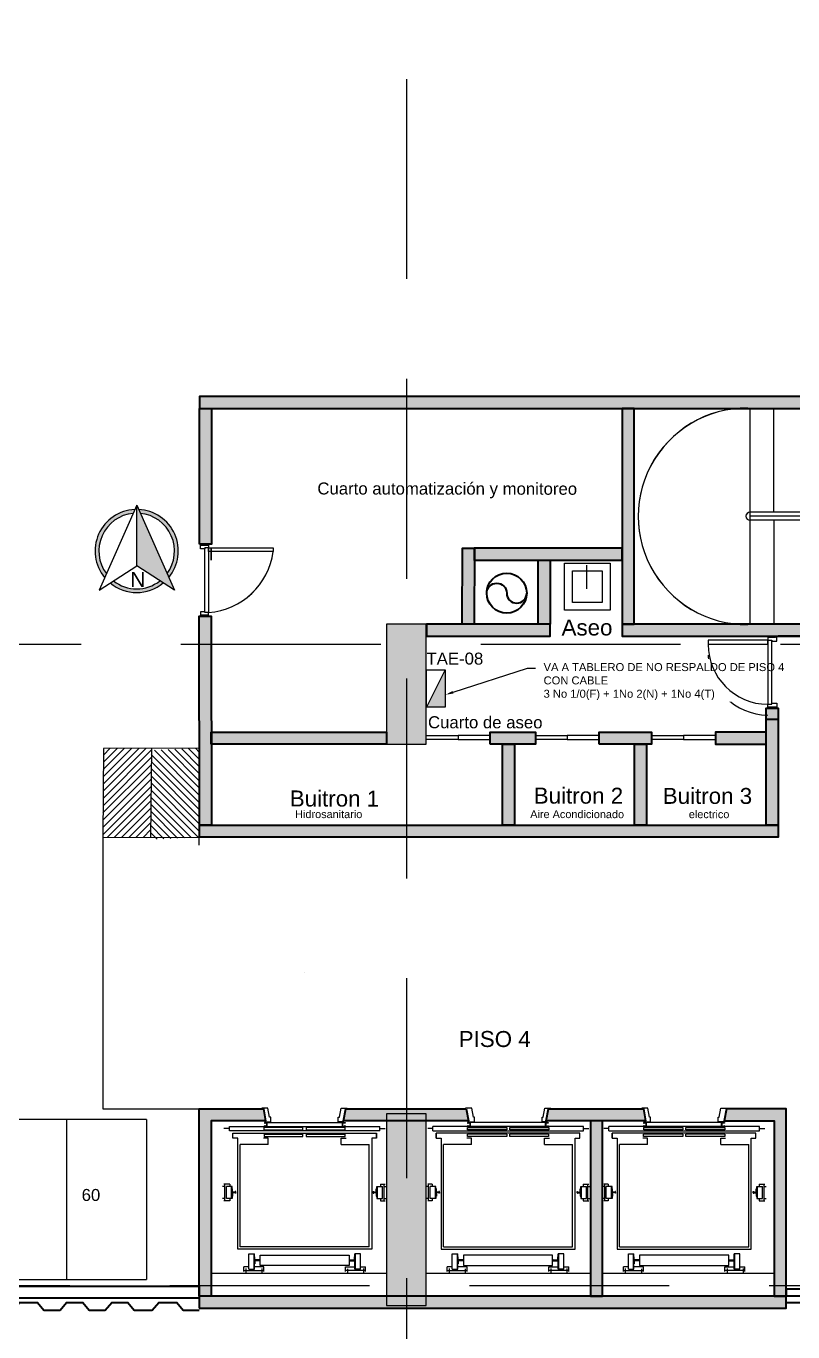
# Model space of a CAD drawing. Header units: millimetres. Extents: x -967 to 876, y -355 to 681.
# Drawn here: x 68.86 to 78.45, y -344.23 to -327.9 of the extents above; entities that cross this region are included whole.
import ezdxf
from ezdxf import colors
from ezdxf.entities.mleader import LeaderData, LeaderLine
from ezdxf.math import Vec2, Vec3

# ---------------------------------------------------------------- set-up
doc = ezdxf.new("R2010")
doc.units = ezdxf.units.MM
for name, pattern in [('DASHED2', [9.525, 6.35, -3.175]), ('HIDDEN', [9.525, 6.35, -3.175]), ('LÍNEAS_OCULTASX2', [0.75, 0.5, -0.25])]:
    doc.linetypes.add(name, pattern=pattern)
for name, color, linetype in [('-parquead', 8, 'Continuous'), ('0-amob', 8, 'Continuous'), ('1amobla', 253, 'Continuous'), ('AMOBLAMIENTO', 8, 'Continuous'), ('AREA PARQUEO', 8, 'Continuous'), ('ASCENSOR', 8, 'Continuous'), ('F-2', 8, 'Continuous'), ('GG_PISO 1', 251, 'Continuous'), ('GG_PISO 4', 8, 'Continuous'), ('GG_PROYECCION', 9, 'DASHED2'), ('JCA_HATCH 254', 252, 'Continuous'), ('MARCO', 4, 'Continuous'), ('MUEBLE', 8, 'Continuous'), ('NORTE', 7, 'Continuous'), ('PROYECCION', 8, 'DASHED2'), ('TB', 7, 'Continuous'), ('TEXTOS DE MEDIDAS', 7, 'Continuous'), ('Textos-espacios', 8, 'Continuous'), ('Tipologias de muros', 70, 'Continuous')]:
    doc.layers.add(name, color=color, linetype=linetype)
doc.layers.add('DIM-25', color=8, linetype='Continuous', plot=False)
for name, color, linetype, lineweight in [('Muro', 9, 'Continuous', 40), ('TEXTOS', 8, 'Continuous', 20), ('Vidrio', 8, 'Continuous', 30)]:
    doc.layers.add(name, color=color, linetype=linetype, lineweight=lineweight)
doc.styles.get("Standard").update_dxf_attribs({"font": 'arial.ttf'})

# ---------------------------------------------------------------- blocks, each defined once
blk = doc.blocks.new('TB')
at = {"layer": 'TB'}
h = blk.add_hatch(color=256, dxfattribs=at)
h.dxf.hatch_style = 1
h.paths.add_polyline_path([(0.156, 0), (-0.156, 0.156), (-0.156, 0)])
blk.add_lwpolyline([(-0.156, 0.156), (0.156, 0.156), (0.156, 0), (-0.156, 0)], close=True, dxfattribs=at)
blk.add_lwpolyline([(0.156, 0), (-0.156, 0.156)], dxfattribs=at)
blk = doc.blocks.new('A$Cf847e5f9')
h = blk.add_hatch(color=256)
h.dxf.hatch_style = 1
h.paths.add_polyline_path([(-0.94, 0.95), (-0.48, 1.98, -0.58483), (6.62, 18.02), (7.08, 19.06, 0.618991)])
h.paths.add_polyline_path([(15.65, 1.98), (16.1, 0.95, 0.618991), (8.08, 19.06), (8.54, 18.02, -0.58483)])
at = {"true_color": 0x636466}
h = blk.add_hatch(color=251, dxfattribs=at)
h.dxf.hatch_style = 1
h.paths.add_polyline_path([(7.58, 4.1), (17.59, -2.41), (7.58, 20.19)])
h = blk.add_hatch(color=256)
h.dxf.hatch_style = 1
h.paths.add_polyline_path([(1.39, 0.07), (0.5, -0.5, 0.361596), (14.66, -0.5), (13.78, 0.07, -0.344197)])
for points in [[(-2.43, -2.41), (7.58, 4.1)], [(17.59, -2.41), (7.58, 4.1)]]:
    blk.add_lwpolyline(points)
at = {"layer": 'NORTE'}
for q in [(-2.43, -2.41), (17.59, -2.41)]:
    blk.add_line((7.58, 20.19), q, dxfattribs=at)
blk.add_lwpolyline([(7.58, 4.1), (7.58, 20.19)], dxfattribs=at)
for radius, start, end in [(11.06, 92.5879, 219.6164), (10.06, 95.4614, 216.7429), (11.06, 320.3836, 87.4121), (10.06, 323.2571, 84.5386), (10.06, 232.0134, 307.9866), (11.06, 230.2404, 309.7596)]:
    blk.add_arc((7.58, 8), radius, start, end, dxfattribs=at)
at = {"layer": 'NORTE', "insert": (5.88, 2.43), "char_height": 4, "attachment_point": 1}
blk.add_mtext_dynamic_manual_height_columns('N', width=1.3231, gutter_width=12.5, heights=[0], dxfattribs=at)
blk = doc.blocks.new('MARCOE-102')
for p, q in [((0, 0), (0, -2.5)), ((0, 0), (1.75, 0)), ((1.75, 0), (1.75, -0.45)), ((0, -2.5), (1.75, -2.5)), ((0.175, -0.175), (1.575, -0.175)), ((0.175, -0.175), (0.175, -2.325)), ((0.175, -2.325), (1.575, -2.325)), ((1.375, -0.45), (1.375, -0.275)), ((1.375, -0.275), (1.575, -0.275)), ((1.75, -0.45), (1.375, -0.45)), ((1.375, -2.05), (1.375, -2.225)), ((1.75, -2.05), (1.375, -2.05)), ((1.375, -2.225), (1.575, -2.225)), ((1.575, -0.275), (1.575, -0.175)), ((1.575, -2.325), (1.575, -2.225)), ((1.75, -2.5), (1.75, -2.05))]:
    blk.add_line(p, q)
at = {"layer": 'MARCO'}
blk.add_lwpolyline([(0, 0), (0, -2.5), (1.75, -2.5), (1.75, -2.05), (1.375, -2.05), (1.375, -2.225), (1.575, -2.225), (1.575, -2.325), (0.175, -2.325), (0.175, -0.175), (1.575, -0.175), (1.575, -0.275), (1.375, -0.275), (1.375, -0.45), (1.75, -0.45), (1.75, 0), (0, 0)], dxfattribs=at)
blk = doc.blocks.new('ASCENSOR')
at = {"layer": '0-amob'}
for p, q in [((-1.747, -0.512), (-1.859, -0.533)), ((-1.859, -0.533), (-1.859, -0.609)), ((-1.69, -0.498), (-1.747, -0.498)), ((-1.747, -0.498), (-1.747, -0.512)), ((-1.69, -0.564), (-1.69, -0.498)), ((-1.68, -0.564), (-1.69, -0.564))]:
    blk.add_line(p, q, dxfattribs=at)
blk.add_lwpolyline([(-1.68, -0.564), (-1.68, 0.413), (-1.69, 0.413), (-1.69, 0.347), (-1.747, 0.347), (-1.747, 0.361), (-1.859, 0.382), (-1.859, 0.458)], dxfattribs=at)
at = {"layer": 'ASCENSOR'}
for p, q in [((-1.63, -1.015), (-1.63, 0.869)), ((-1.575, 0.869), (-1.63, 0.869)), ((-1.605, 0.869), (-1.605, 0.932)), ((-1.575, 0.869), (-1.575, -1.015)), ((-1.485, 0.826), (-1.545, 0.826)), ((-1.545, 0.826), (-1.485, 0.826)), ((-1.545, -0.971), (-1.545, 0.826)), ((-1.485, 0.826), (-1.485, 0.766)), ((-0.91, 0.876), (-0.91, 0.932)), ((-0.7, 0.921), (-0.91, 0.921)), ((-0.91, 0.876), (-0.88, 0.876)), ((-0.88, 0.922), (-0.88, 0.95)), ((-0.73, 0.902), (-0.88, 0.902)), ((-0.88, 0.83), (-0.88, 0.902)), ((-0.73, 0.836), (-0.88, 0.836)), ((-0.88, 0.836), (-0.73, 0.836)), ((-0.85, 0.83), (-0.88, 0.83)), ((-0.85, 0.83), (-0.88, 0.83)), ((-0.85, 0.83), (-0.805, 0.83)), ((-0.85, 0.83), (-0.805, 0.83)), ((-0.85, 0.83), (-0.805, 0.83)), ((-0.85, 0.83), (-0.805, 0.83)), ((-0.85, 0.823), (-0.85, 0.83)), ((-0.85, 0.823), (-0.85, 0.83)), ((-0.809, 0.823), (-0.85, 0.823)), ((-0.809, 0.823), (-0.85, 0.823)), ((-0.809, 0.785), (-0.809, 0.823)), ((-0.76, 0.83), (-0.805, 0.83)), ((-0.76, 0.83), (-0.805, 0.83)), ((-0.76, 0.83), (-0.805, 0.83)), ((-0.76, 0.83), (-0.805, 0.83)), ((-0.802, 0.823), (-0.76, 0.823)), ((-0.802, 0.823), (-0.76, 0.823)), ((-0.802, 0.785), (-0.802, 0.823)), ((-0.76, 0.823), (-0.76, 0.83)), ((-0.76, 0.823), (-0.76, 0.83)), ((-0.76, 0.83), (-0.73, 0.83)), ((-0.76, 0.83), (-0.73, 0.83)), ((-0.73, 0.922), (-0.73, 0.95)), ((-0.73, 0.836), (-0.73, 0.902)), ((-0.73, 0.876), (-0.7, 0.876)), ((-0.73, 0.83), (-0.73, 0.836)), ((-0.7, 0.876), (-0.7, 0.932)), ((-1.485, 0.766), (-0.096, 0.766)), ((-1.405, 0.385), (-1.405, 0.735)), ((-0.126, 0.735), (-1.405, 0.735)), ((-0.816, 0.785), (-0.816, 0.792)), ((-0.816, 0.792), (-0.802, 0.792)), ((-0.809, 0.785), (-0.816, 0.785)), ((-0.802, 0.785), (-0.809, 0.785)), ((-0.795, 0.792), (-0.802, 0.792)), ((-0.802, 0.785), (-0.795, 0.785)), ((-0.795, 0.785), (-0.795, 0.792)), ((-0.126, 0.735), (-0.126, -0.88)), ((-0.096, 0.766), (-0.096, -0.911)), ((0.184, 0.688), (0.128, 0.688)), ((0.128, 0.625), (0.128, 0.688)), ((0.147, 0.664), (0.21, 0.664)), ((0.173, 0.689), (0.173, 0.438)), ((-0.036, 0.625), (-0.036, 0.555)), ((0.155, 0.625), (-0.036, 0.625)), ((0.155, 0.561), (-0.036, 0.561)), ((0.155, 0.555), (-0.036, 0.555)), ((-0.001, 0.552), (-0.001, 0.555)), ((-0.001, 0.555), (0.041, 0.555)), ((0.038, 0.552), (-0.001, 0.552)), ((0.038, 0.491), (0.038, 0.552)), ((0.041, 0.555), (0.041, 0.491)), ((0.089, 0.555), (0.041, 0.555)), ((0.047, 0.555), (0.047, 0.491)), ((0.05, 0.491), (0.05, 0.552)), ((0.05, 0.552), (0.089, 0.552)), ((0.089, 0.552), (0.089, 0.555)), ((0.089, 0.552), (0.089, 0.555)), ((0.128, 0.438), (0.128, 0.555)), ((0.155, 0.625), (0.155, 0.555)), ((-1.68, 0.434), (-1.671, 0.434)), ((-1.68, 0.434), (-1.671, 0.434)), ((-1.68, 0.399), (-1.68, 0.434)), ((-1.68, 0.399), (-1.68, 0.434)), ((-1.63, 0.399), (-1.68, 0.399)), ((-1.63, 0.399), (-1.68, 0.399)), ((-1.676, 0.43), (-1.674, 0.43)), ((-1.674, 0.43), (-1.676, 0.43)), ((-1.676, 0.402), (-1.676, 0.43)), ((-1.676, 0.43), (-1.676, 0.402)), ((-1.633, 0.402), (-1.676, 0.402)), ((-1.676, 0.402), (-1.633, 0.402)), ((-1.674, 0.426), (-1.674, 0.43)), ((-1.674, 0.426), (-1.674, 0.43)), ((-1.671, 0.426), (-1.674, 0.426)), ((-1.671, 0.426), (-1.674, 0.426)), ((-1.671, 0.434), (-1.671, 0.426)), ((-1.671, 0.434), (-1.671, 0.426)), ((-1.639, 0.434), (-1.639, 0.426)), ((-1.63, 0.434), (-1.639, 0.434)), ((-1.639, 0.434), (-1.63, 0.434)), ((-1.639, 0.426), (-1.639, 0.434)), ((-1.639, 0.426), (-1.635, 0.426)), ((-1.635, 0.426), (-1.639, 0.426)), ((-1.635, 0.43), (-1.633, 0.43)), ((-1.635, 0.426), (-1.635, 0.43)), ((-1.635, 0.43), (-1.635, 0.426)), ((-1.633, 0.43), (-1.635, 0.43)), ((-1.633, 0.402), (-1.633, 0.43)), ((-1.633, 0.402), (-1.633, 0.43)), ((-1.63, 0.399), (-1.63, 0.434)), ((-1.63, 0.434), (-1.63, 0.399)), ((-1.587, 0.433), (-1.618, 0.433)), ((-1.618, 0.433), (-1.618, -0.056)), ((-1.587, -0.056), (-1.587, 0.433)), ((-1.503, 0.434), (-1.534, 0.434)), ((-1.534, -0.056), (-1.534, 0.434)), ((-1.503, -0.056), (-1.503, 0.434)), ((-1.485, 0.385), (-1.485, 0.445)), ((-1.405, 0.385), (-1.485, 0.385)), ((-0.021, 0.485), (0.109, 0.485)), ((-0.021, -0.63), (-0.021, 0.485)), ((0.109, 0.485), (0.109, -0.63)), ((0.184, 0.438), (0.128, 0.438)), ((0.149, 0.463), (0.209, 0.463)), ((-1.618, -0.056), (-1.587, -0.056)), ((-1.587, -0.095), (-1.618, -0.095)), ((-1.618, -0.095), (-1.618, -0.583)), ((-1.587, -0.583), (-1.587, -0.095)), ((-1.534, -0.056), (-1.503, -0.056)), ((-1.503, -0.095), (-1.534, -0.095)), ((-1.534, -0.58), (-1.534, -0.095)), ((-1.503, -0.58), (-1.503, -0.095)), ((-1.618, -0.583), (-1.587, -0.583)), ((-1.534, -0.58), (-1.503, -0.58)), ((-1.405, -0.53), (-1.485, -0.53)), ((-1.485, -0.53), (-1.485, -0.59)), ((-1.405, -0.53), (-1.405, -0.88)), ((0.109, -0.63), (-0.021, -0.63)), ((0.038, -0.636), (0.038, -0.697)), ((0.041, -0.7), (0.041, -0.636)), ((0.047, -0.7), (0.047, -0.636)), ((0.05, -0.636), (0.05, -0.697)), ((0.184, -0.583), (0.128, -0.583)), ((0.128, -0.583), (0.128, -0.7)), ((0.149, -0.609), (0.209, -0.609)), ((0.173, -0.834), (0.173, -0.583)), ((0.155, -0.7), (-0.036, -0.7)), ((-0.036, -0.77), (-0.036, -0.7)), ((0.155, -0.706), (-0.036, -0.706)), ((0.155, -0.77), (-0.036, -0.77)), ((-0.001, -0.697), (-0.001, -0.7)), ((0.038, -0.697), (-0.001, -0.697)), ((-0.001, -0.7), (0.041, -0.7)), ((0.089, -0.7), (0.047, -0.7)), ((0.05, -0.697), (0.089, -0.697)), ((0.089, -0.697), (0.089, -0.7)), ((0.128, -0.77), (0.128, -0.833)), ((0.147, -0.809), (0.21, -0.809)), ((0.155, -0.77), (0.155, -0.7)), ((-1.485, -0.971), (-1.545, -0.971)), ((-0.096, -0.911), (-1.485, -0.911)), ((-1.485, -0.911), (-1.485, -0.971)), ((-0.126, -0.88), (-1.405, -0.88)), ((-0.808, -0.974), (-0.85, -0.974)), ((-0.808, -0.974), (-0.85, -0.974)), ((-0.85, -0.974), (-0.85, -0.981)), ((-0.85, -0.974), (-0.85, -0.981)), ((-0.808, -0.936), (-0.815, -0.936)), ((-0.815, -0.936), (-0.815, -0.943)), ((-0.815, -0.943), (-0.801, -0.943)), ((-0.808, -0.936), (-0.808, -0.974)), ((-0.801, -0.936), (-0.808, -0.936)), ((-0.801, -0.936), (-0.801, -0.974)), ((-0.801, -0.936), (-0.794, -0.936)), ((-0.794, -0.943), (-0.801, -0.943)), ((-0.801, -0.974), (-0.76, -0.974)), ((-0.801, -0.974), (-0.76, -0.974)), ((-0.794, -0.936), (-0.794, -0.943)), ((-0.76, -0.974), (-0.76, -0.981)), ((-0.76, -0.974), (-0.76, -0.981)), ((0.184, -0.833), (0.128, -0.833)), ((-1.575, -1.015), (-1.63, -1.015)), ((-1.605, -1.015), (-1.605, -1.083)), ((-0.91, -1.011), (-0.88, -1.011)), ((-0.91, -1.011), (-0.91, -1.083)), ((-0.7, -1.072), (-0.91, -1.072)), ((-0.85, -0.981), (-0.88, -0.981)), ((-0.85, -0.981), (-0.88, -0.981)), ((-0.88, -0.981), (-0.88, -1.052)), ((-0.73, -0.987), (-0.88, -0.987)), ((-0.88, -0.987), (-0.73, -0.987)), ((-0.73, -1.052), (-0.88, -1.052)), ((-0.88, -1.073), (-0.88, -1.1)), ((-0.85, -0.981), (-0.805, -0.981)), ((-0.85, -0.981), (-0.805, -0.981)), ((-0.85, -0.981), (-0.805, -0.981)), ((-0.85, -0.981), (-0.805, -0.981)), ((-0.76, -0.981), (-0.805, -0.981)), ((-0.76, -0.981), (-0.805, -0.981)), ((-0.76, -0.981), (-0.805, -0.981)), ((-0.76, -0.981), (-0.805, -0.981)), ((-0.76, -0.981), (-0.73, -0.981)), ((-0.76, -0.981), (-0.73, -0.981)), ((-0.73, -0.981), (-0.73, -0.987)), ((-0.73, -0.987), (-0.73, -1.052)), ((-0.73, -1.011), (-0.7, -1.011)), ((-0.73, -1.073), (-0.73, -1.1)), ((-0.7, -1.011), (-0.7, -1.083))]:
    blk.add_line(p, q, dxfattribs=at)
for centre, radius, start, end in [((0.044, 0.491), 0.006, 180, 270), ((0.044, 0.491), 0.003, 180, 270), ((0.044, 0.491), 0.006, 270, 0), ((0.044, 0.491), 0.003, 270, 0), ((0.044, -0.636), 0.006, 90, 180), ((0.044, -0.636), 0.003, 90, 180), ((0.044, -0.636), 0.006, 0, 90), ((0.044, -0.636), 0.003, 0, 90)]:
    blk.add_arc(centre, radius, start, end, dxfattribs=at)
for points in [[(-0.795, 0.792), (-0.795, 0.785), (-0.816, 0.785), (-0.816, 0.792)], [(-0.816, 0.785), (-0.816, 0.792), (-0.795, 0.785), (-0.816, 0.785)], [(-0.795, 0.785), (-0.816, 0.785), (-0.795, 0.792), (-0.816, 0.792)], [(-0.794, -0.943), (-0.794, -0.936), (-0.815, -0.936), (-0.815, -0.943)], [(-0.815, -0.936), (-0.815, -0.943), (-0.794, -0.936), (-0.815, -0.936)], [(-0.794, -0.936), (-0.815, -0.936), (-0.794, -0.943), (-0.815, -0.943)]]:
    blk.add_solid(points, dxfattribs=at)
at = {"layer": 'ASCENSOR', "xscale": 0.01999999999998181, "yscale": 0.01999999999998181, "zscale": 0.01999999999998181, "rotation": 270}
blk.add_blockref('MARCOE-102', (-1.63, -0.541), dxfattribs=at)
blk = doc.blocks.new('estructura etapa 3')
at = {"layer": 'GG_PISO 1'}
h = blk.add_hatch(color=256, dxfattribs=at)
h.paths.add_polyline_path([(-91.651, -6658.124), (-91.651, -6657.624), (-92.35, -6657.624), (-92.35, -6658.124)])
h.paths.add_polyline_path([(-49.354, -6658.124), (-49.354, -6657.624), (-50.055, -6657.624), (-50.055, -6658.124)])
h.paths.add_polyline_path([(-56.053, -6658.124), (-56.053, -6657.624), (-56.753, -6657.624), (-56.753, -6658.124)])
h.paths.add_polyline_path([(-76.45, -6659.124), (-76.95, -6659.124), (-76.95, -6657.624), (-76.45, -6657.624)])
h.paths.add_polyline_path([(-83.95, -6659.124), (-84.45, -6659.124), (-84.45, -6657.624), (-83.95, -6657.624)])
h.paths.add_polyline_path([(-60.452, -6659.124), (-60.952, -6659.124), (-60.952, -6657.624), (-60.452, -6657.624)])
h.paths.add_polyline_path([(-67.95, -6659.124), (-68.45, -6659.124), (-68.45, -6657.624), (-67.95, -6657.624)])
h.paths.add_polyline_path([(-91.85, -6668.199), (-91.851, -6667.599), (-92.35, -6667.599), (-92.349, -6668.199)])
h.paths.add_polyline_path([(-49.354, -6668.199), (-49.354, -6667.599), (-49.854, -6667.599), (-49.854, -6668.199)])
h.paths.add_polyline_path([(-56.154, -6668.149), (-56.154, -6667.649), (-56.854, -6667.649), (-56.854, -6668.149)])
h.paths.add_polyline_path([(-59.952, -6667.649), (-59.952, -6668.149), (-61.452, -6668.149), (-61.452, -6667.649)])
h.paths.add_polyline_path([(-75.95, -6667.649), (-75.95, -6668.149), (-77.45, -6668.149), (-77.45, -6667.649)])
h.paths.add_polyline_path([(-68.95, -6667.649), (-68.95, -6668.149), (-67.45, -6668.149), (-67.45, -6667.649)])
h.paths.add_polyline_path([(-84.95, -6667.649), (-84.95, -6668.149), (-83.45, -6668.149), (-83.45, -6667.649)])
h.paths.add_polyline_path([(-91.85, -6676.199), (-91.85, -6675.599), (-92.349, -6675.599), (-92.349, -6676.199)])
h.paths.add_polyline_path([(-49.354, -6676.199), (-49.354, -6675.599), (-49.854, -6675.599), (-49.854, -6676.199)])
h.paths.add_polyline_path([(-56.154, -6676.149), (-56.154, -6675.649), (-56.754, -6675.649), (-56.754, -6676.149)])
h.paths.add_polyline_path([(-59.952, -6675.649), (-59.952, -6676.149), (-61.452, -6676.149), (-61.452, -6675.649)])
h.paths.add_polyline_path([(-75.95, -6675.649), (-75.95, -6676.149), (-77.45, -6676.149), (-77.45, -6675.649)])
h.paths.add_polyline_path([(-68.95, -6675.649), (-68.95, -6676.149), (-67.45, -6676.149), (-67.45, -6675.649)])
h.paths.add_polyline_path([(-84.95, -6675.649), (-84.95, -6676.149), (-83.45, -6676.149), (-83.45, -6675.649)])
h.paths.add_polyline_path([(-91.847, -6686.299), (-91.851, -6685.699), (-92.35, -6685.699), (-92.346, -6686.299)])
h.paths.add_polyline_path([(-49.354, -6686.299), (-49.354, -6685.699), (-49.854, -6685.699), (-49.854, -6686.299)])
h.paths.add_polyline_path([(-56.154, -6686.249), (-56.154, -6685.749), (-56.754, -6685.749), (-56.754, -6686.249)])
h.paths.add_polyline_path([(-59.952, -6685.749), (-59.952, -6686.249), (-61.452, -6686.249), (-61.452, -6685.749)])
h.paths.add_polyline_path([(-75.95, -6685.749), (-75.95, -6686.249), (-77.45, -6686.249), (-77.45, -6685.749)])
h.paths.add_polyline_path([(-68.95, -6685.749), (-68.95, -6686.249), (-67.45, -6686.249), (-67.45, -6685.749)])
h.paths.add_polyline_path([(-84.95, -6685.749), (-84.95, -6686.249), (-83.45, -6686.249), (-83.45, -6685.749)])
h.paths.add_polyline_path([(-49.353, -6694.294), (-49.354, -6693.699), (-49.855, -6693.699), (-49.854, -6694.294)])
h.paths.add_polyline_path([(-56.054, -6694.249), (-56.054, -6693.749), (-56.753, -6693.749), (-56.753, -6694.249)])
h.paths.add_polyline_path([(-91.651, -6694.249), (-91.651, -6693.749), (-92.35, -6693.749), (-92.35, -6694.249)])
h.paths.add_polyline_path([(-59.952, -6693.749), (-59.952, -6694.249), (-61.452, -6694.249), (-61.452, -6693.749)])
h.paths.add_polyline_path([(-75.95, -6693.749), (-75.95, -6694.249), (-77.45, -6694.249), (-77.45, -6693.749)])
h.paths.add_polyline_path([(-68.95, -6693.749), (-68.95, -6694.249), (-67.45, -6694.249), (-67.45, -6693.749)])
h.paths.add_polyline_path([(-84.95, -6693.749), (-84.95, -6694.249), (-83.45, -6694.249), (-83.45, -6693.749)])
h.paths.add_polyline_path([(-49.358, -6703.974), (-49.353, -6703.374), (-49.854, -6703.374), (-49.859, -6703.974)])
h.paths.add_polyline_path([(-56.054, -6703.924), (-56.054, -6703.424), (-56.753, -6703.424), (-56.753, -6703.924)])
h.paths.add_polyline_path([(-67.95, -6704.924), (-67.95, -6703.424), (-68.45, -6703.424), (-68.45, -6704.924)])
h.paths.add_polyline_path([(-91.651, -6703.924), (-91.651, -6703.424), (-92.35, -6703.424), (-92.35, -6703.924)])
h.paths.add_polyline_path([(-61.847, -6703.424), (-60.347, -6703.424), (-60.347, -6703.924), (-61.847, -6703.924)])
h.paths.add_polyline_path([(-83.95, -6704.924), (-83.95, -6703.424), (-84.45, -6703.424), (-84.45, -6704.924)])
h.paths.add_polyline_path([(-76.45, -6704.924), (-76.45, -6703.424), (-76.95, -6703.424), (-76.95, -6704.924)])
h.paths.add_polyline_path([(-49.354, -6711.949), (-49.354, -6711.449), (-50.054, -6711.449), (-50.054, -6711.949)])
h.paths.add_polyline_path([(-55.954, -6711.949), (-55.954, -6711.449), (-56.654, -6711.449), (-56.654, -6711.949)])
h.paths.add_polyline_path([(-91.65, -6711.949), (-91.65, -6711.449), (-92.35, -6711.449), (-92.35, -6711.949)])
h.paths.add_polyline_path([(-60.952, -6711.949), (-60.952, -6709.549), (-60.452, -6709.549), (-60.452, -6711.949)])
h.paths.add_polyline_path([(-68.45, -6709.549), (-68.45, -6711.949), (-67.95, -6711.949), (-67.95, -6709.549)])
h.paths.add_polyline_path([(-76.95, -6709.549), (-76.95, -6711.949), (-76.45, -6711.949), (-76.45, -6709.549)])
h.paths.add_polyline_path([(-83.95, -6709.549), (-83.95, -6711.949), (-84.45, -6711.949), (-84.45, -6709.549)])
at = {"layer": 'GG_PISO 1', "color": 253, "linetype": 'LÍNEAS_OCULTASX2', "ltscale": 5}
for p, q in [((-68.2, -6655.354), (-68.2, -6714.914)), ((-93.52, -6703.674), (-46.502, -6703.674)), ((-93.66, -6711.699), (-46.502, -6711.699))]:
    blk.add_line(p, q, dxfattribs=at)
at = {"layer": 'GG_PISO 1', "color": 0}
for points in [[(-67.95, -6704.924), (-67.95, -6703.424), (-68.45, -6703.424), (-68.45, -6704.924)], [(-68.45, -6709.549), (-68.45, -6711.949), (-67.95, -6711.949), (-67.95, -6709.549)]]:
    blk.add_lwpolyline(points, close=True, dxfattribs=at)
blk = doc.blocks.new('A$Caedca3e0')
at = {"layer": 'JCA_HATCH 254', "linetype": 'Continuous', "ltscale": 0.3, "transparency": 33554687}
h = blk.add_hatch(color=256, dxfattribs=at)
h.dxf.hatch_style = 1
h.paths.add_polyline_path([(26.774, 13.839), (5.488, 13.839), (5.488, 13.689), (26.774, 13.689)])
h = blk.add_hatch(color=256, dxfattribs=at)
h.dxf.hatch_style = 1
h.paths.add_polyline_path([(5.488, 11.988), (5.488, 13.689), (5.638, 13.689), (5.638, 11.988)])
h = blk.add_hatch(color=256, dxfattribs=at)
h.dxf.hatch_style = 1
h.paths.add_polyline_path([(10.779, 13.688), (10.778, 10.989), (10.929, 10.989), (10.929, 13.688)])
h = blk.add_hatch(color=256, dxfattribs=at)
h.dxf.hatch_style = 1
h.paths.add_polyline_path([(10.778, 11.938), (8.927, 11.938), (8.927, 11.788), (10.778, 11.788)])
h.paths.add_polyline_path([(8.927, 11.938), (8.927, 10.988), (9.728, 10.988), (9.728, 11.788), (9.878, 11.785), (9.878, 10.838), (8.328, 10.838), (8.328, 10.988), (8.778, 10.988), (8.778, 11.938)])
h = blk.add_hatch(color=256, dxfattribs=at)
h.dxf.hatch_style = 1
h.paths.add_polyline_path([(5.488, 8.475), (5.485, 11.088), (5.635, 11.088), (5.639, 8.475)])
h = blk.add_hatch(color=256, dxfattribs=at)
h.dxf.hatch_style = 1
h.paths.add_polyline_path([(15.275, 10.988), (10.778, 10.988), (10.778, 10.838), (15.275, 10.838)])
h = blk.add_hatch(color=256, dxfattribs=at)
h.dxf.hatch_style = 1
h.paths.add_polyline_path([(12.729, 8.475), (12.579, 8.475), (12.579, 9.936), (12.729, 9.936)])
h = blk.add_hatch(color=256, dxfattribs=at)
h.dxf.hatch_style = 1
h.paths.add_polyline_path([(5.636, 9.488), (5.636, 9.638), (7.828, 9.638), (7.828, 9.488), (6.388, 9.487), (6.388, 9.488), (6.238, 9.488), (6.238, 9.487)])
h = blk.add_hatch(color=256, dxfattribs=at)
h.dxf.hatch_style = 1
h.paths.add_polyline_path([(9.127, 9.488), (9.127, 9.638), (9.691, 9.638), (9.691, 9.488)])
h = blk.add_hatch(color=256, dxfattribs=at)
h.dxf.hatch_style = 1
h.paths.add_polyline_path([(9.431, 8.475), (9.281, 8.475), (9.281, 9.488), (9.431, 9.488)])
h = blk.add_hatch(color=256, dxfattribs=at)
h.dxf.hatch_style = 1
h.paths.add_polyline_path([(10.491, 9.488), (10.491, 9.638), (11.145, 9.638), (11.145, 9.488)])
h = blk.add_hatch(color=256, dxfattribs=at)
h.dxf.hatch_style = 1
h.paths.add_polyline_path([(11.08, 8.475), (10.93, 8.475), (10.93, 9.488), (11.08, 9.488)])
h = blk.add_hatch(color=256, dxfattribs=at)
h.dxf.hatch_style = 1
h.paths.add_polyline_path([(12.579, 9.488), (12.579, 9.638), (11.945, 9.638), (11.945, 9.488)])
at = {"layer": 'JCA_HATCH 254'}
h = blk.add_hatch(dxfattribs=at)
h.set_pattern_fill('ANSI31', color=256, scale=0.02, style=0)
h.set_pattern_definition([(45, (120.013884, 3413.75743), (-0.0449012806, 0.0449012806), [])])
h.paths.add_polyline_path([(4.887, 9.437), (4.288, 9.437), (4.279, 8.324), (4.877, 8.325)])
h = blk.add_hatch(dxfattribs=at)
h.set_pattern_fill('ANSI31', color=256, scale=0.02, angle=90, style=0)
h.set_pattern_definition([(135, (119.85494, 3413.1975), (-0.0449012806, -0.0449012806), [])])
h.paths.add_polyline_path([(4.887, 9.41), (5.486, 9.438), (5.487, 8.326), (4.877, 8.295)])
at = {"layer": 'JCA_HATCH 254', "linetype": 'Continuous', "ltscale": 0.3, "transparency": 33554687}
h = blk.add_hatch(color=256, dxfattribs=at)
h.dxf.hatch_style = 1
h.paths.add_polyline_path([(5.488, 8.475), (12.729, 8.475), (12.729, 8.325), (5.488, 8.325)])
at = {"layer": 'JCA_HATCH 254', "transparency": 33554687}
h = blk.add_hatch(color=256, dxfattribs=at)
h.dxf.hatch_style = 1
h.paths.add_polyline_path([(6.288, 4.924), (6.315, 4.774), (5.637, 4.774), (5.637, 2.579), (5.486, 2.579), (5.486, 4.924)])
h.paths.add_polyline_path([(8.825, 4.924), (8.853, 4.774), (7.29, 4.774), (7.319, 4.924)])
h.paths.add_polyline_path([(11.042, 4.924), (11.071, 4.774), (9.827, 4.774), (9.856, 4.924)])
h.paths.add_polyline_path([(12.082, 4.924), (12.055, 4.774), (12.679, 4.774), (12.679, 2.579), (12.829, 2.579), (12.829, 4.924)])
edge = h.paths.add_edge_path()
edge.add_line((10.53, 2.579), (10.53, 4.774))
h = blk.add_hatch(color=256, dxfattribs=at)
h.dxf.hatch_style = 1
h.paths.add_polyline_path([(5.486, 2.429), (12.829, 2.429), (12.829, 2.579), (5.486, 2.579)])
h.paths.add_polyline_path([(10.38, 2.579), (10.53, 2.579), (10.53, 2.579), (10.53, 4.774), (10.38, 4.774), (10.38, 2.579), (10.38, 2.579)])
at = {"layer": '-parquead'}
for points in [[(4.279, 8.319), (4.279, 4.924), (5.486, 4.924)], [(4.828, 4.79), (-0.172, 4.79), (-0.172, 2.79), (4.828, 2.79)], [(3.828, 2.79), (3.828, 4.79)], [(4.828, 4.79), (4.828, 2.79)]]:
    blk.add_lwpolyline(points, dxfattribs=at)
at = {"layer": '1amobla', "linetype": 'Continuous', "ltscale": 0.3}
for p, q in [((5.488, 13.839), (5.488, 11.988)), ((12.61, 9.936), (12.697, 9.936))]:
    blk.add_line(p, q, dxfattribs=at)
at = {"layer": '1amobla', "linetype": 'Continuous', "ltscale": 0.2}
blk.add_line((6.803, 6.63), (6.803, 6.63), dxfattribs=at)
blk.add_line((6.803, 6.63), (6.803, 6.63), dxfattribs=at)
at = {"layer": 'AMOBLAMIENTO'}
blk.add_line((10.33, 11.727), (10.33, 11.431), dxfattribs=at)
for points in [[(10.625, 11.753), (10.625, 11.164), (10.057, 11.164), (10.057, 11.753)], [(10.527, 11.655), (10.527, 11.261), (10.154, 11.261), (10.154, 11.655)]]:
    blk.add_lwpolyline(points, close=True, dxfattribs=at)
at = {"layer": 'AREA PARQUEO'}
for p, q in [((12.375, 13.689), (12.375, 10.99)), ((12.675, 12.389), (12.675, 13.689)), ((15.375, 12.389), (12.375, 12.389)), ((15.375, 12.339), (12.375, 12.339)), ((15.375, 12.289), (12.375, 12.289)), ((12.675, 12.289), (12.675, 10.99))]:
    blk.add_line(p, q, dxfattribs=at)
blk.add_arc((12.375, 12.339), 0.05, 90, 270, dxfattribs=at)
at = {"layer": 'ASCENSOR'}
for p, q in [((7.828, 2.864), (5.637, 2.864)), ((7.828, 2.863), (5.778, 2.864)), ((10.38, 2.864), (8.328, 2.864)), ((12.679, 2.864), (10.53, 2.864))]:
    blk.add_line(p, q, dxfattribs=at)
at = {"layer": 'DIM-25'}
for centre, radius, start, end in [((5.532, 12.019), 0.888, 274.5686, 352.1055), ((12.604, 10.737), 0.751, 180.044, 269.4867)]:
    blk.add_arc(centre, radius, start, end, dxfattribs=at)
at = {"layer": 'F-2'}
for points in [[(5.557, 11.931), (5.502, 11.931), (5.502, 11.977), (5.603, 11.977), (5.603, 11.943), (5.557, 11.943), (5.557, 11.931)], [(5.592, 11.988), (5.592, 11.977), (5.513, 11.977), (5.513, 11.988)], [(5.603, 11.943), (5.603, 11.134), (5.557, 11.134), (5.557, 11.943)], [(5.557, 11.134), (5.557, 11.145), (5.502, 11.145), (5.502, 11.1), (5.603, 11.1), (5.603, 11.134)], [(5.592, 11.088), (5.592, 11.1), (5.513, 11.1), (5.513, 11.088)], [(12.648, 10.775), (12.71, 10.775), (12.71, 10.826), (12.598, 10.826), (12.598, 10.788), (12.648, 10.788), (12.648, 10.775)], [(12.598, 10.788), (12.598, 9.987), (12.648, 9.987), (12.648, 10.788)], [(12.61, 10.838), (12.61, 10.826), (12.697, 10.826), (12.697, 10.838)], [(12.648, 9.987), (12.648, 9.999), (12.71, 9.999), (12.71, 9.949), (12.598, 9.949), (12.598, 9.987)], [(12.61, 9.936), (12.61, 9.949), (12.697, 9.949), (12.697, 9.936)]]:
    blk.add_lwpolyline(points, dxfattribs=at)
for points in [[(8.727, 9.595), (8.727, 9.544), (8.327, 9.544), (8.327, 9.595)], [(8.727, 9.595), (8.727, 9.544), (9.127, 9.544), (9.127, 9.595)], [(10.091, 9.595), (10.091, 9.544), (9.691, 9.544), (9.691, 9.595)], [(10.091, 9.595), (10.091, 9.544), (10.491, 9.544), (10.491, 9.595)], [(11.545, 9.595), (11.545, 9.544), (11.145, 9.544), (11.145, 9.595)], [(11.545, 9.595), (11.545, 9.544), (11.945, 9.544), (11.945, 9.595)]]:
    blk.add_lwpolyline(points, close=True, dxfattribs=at)
at = {"layer": 'GG_PROYECCION', "ltscale": 0.3}
blk.add_lwpolyline([(5.486, 8.225), (5.486, 8.325)], dxfattribs=at)
at = {"layer": 'JCA_HATCH 254'}
blk.add_line((4.887, 9.435), (4.878, 8.322), dxfattribs=at)
blk.add_lwpolyline([(5.486, 9.438), (4.287, 9.432), (4.279, 8.319), (5.487, 8.325)], close=True, dxfattribs=at)
at = {"layer": 'MUEBLE', "linetype": 'HIDDEN'}
for points in [[(5.603, 11.897), (5.603, 11.943), (6.412, 11.943), (6.412, 11.897)], [(12.598, 10.737), (12.598, 10.788), (11.854, 10.788), (11.854, 10.737)]]:
    blk.add_lwpolyline(points, close=True, dxfattribs=at)
at = {"layer": 'Muro'}
for points in [[(26.774, 13.839), (5.488, 13.839), (5.488, 13.689), (26.774, 13.689)], [(5.488, 11.988), (5.488, 13.689), (5.638, 13.689), (5.638, 11.988)], [(8.928, 11.938), (8.927, 10.988), (8.777, 10.988), (8.778, 11.938)], [(10.779, 11.938), (8.927, 11.938), (8.927, 11.788), (10.779, 11.788)], [(9.878, 11.788), (9.877, 10.988), (9.727, 10.988), (9.728, 11.788)], [(5.488, 8.475), (5.485, 11.088), (5.635, 11.088), (5.639, 8.475)], [(5.488, 8.475), (5.485, 11.088), (5.635, 11.088), (5.639, 8.475)], [(9.878, 10.988), (8.328, 10.988), (8.328, 10.838), (9.878, 10.838)], [(15.275, 10.988), (10.778, 10.988), (10.778, 10.838), (15.275, 10.838)], [(12.729, 8.475), (12.579, 8.475), (12.579, 9.936), (12.729, 9.936)], [(12.729, 8.475), (12.579, 8.475), (12.579, 9.8), (12.729, 9.8)], [(5.636, 9.488), (5.636, 9.638), (7.828, 9.638), (7.828, 9.488), (6.388, 9.487), (6.388, 9.488), (6.238, 9.488), (6.238, 9.487)], [(9.127, 9.488), (9.127, 9.638), (9.691, 9.638), (9.691, 9.488)], [(9.431, 8.475), (9.281, 8.475), (9.281, 9.488), (9.431, 9.488)], [(10.491, 9.488), (10.491, 9.638), (11.145, 9.638), (11.145, 9.488)], [(11.08, 8.475), (10.93, 8.475), (10.93, 9.488), (11.08, 9.488)], [(12.579, 9.488), (12.579, 9.638), (11.945, 9.638), (11.945, 9.488)], [(5.488, 8.475), (12.729, 8.475), (12.729, 8.325), (5.488, 8.325)], [(6.288, 4.924), (6.315, 4.774), (5.637, 4.774), (5.637, 2.579), (5.486, 2.579), (5.486, 4.924)], [(8.825, 4.924), (8.853, 4.774), (7.29, 4.774), (7.319, 4.924)], [(11.042, 4.924), (11.071, 4.774), (9.827, 4.774), (9.856, 4.924)], [(12.082, 4.924), (12.055, 4.774), (12.679, 4.774), (12.679, 2.579), (12.829, 2.579), (12.829, 4.924)], [(10.38, 2.579), (10.53, 2.579), (10.53, 2.579), (10.53, 4.774), (10.38, 4.774), (10.38, 4.774), (10.38, 4.774), (10.38, 4.774), (10.38, 2.579), (10.38, 2.579)], [(5.487, 2.704), (5.487, 2.554), (-0.172, 2.554), (-0.172, 2.704)], [(5.486, 2.429), (12.829, 2.429), (12.829, 2.579), (5.486, 2.579)]]:
    blk.add_lwpolyline(points, close=True, dxfattribs=at)
for points, elevation in [([(10.779, 13.688), (10.778, 10.989), (10.929, 10.989), (10.929, 13.688)], 1207.545), ([(5.636, 9.488), (5.636, 9.638), (7.828, 9.638), (7.828, 9.488)], 2415.091), ([(9.127, 9.488), (9.127, 9.638), (9.691, 9.638), (9.691, 9.488)], 2415.091), ([(9.431, 8.475), (9.281, 8.475), (9.281, 9.488), (9.431, 9.488)], 2415.091), ([(11.08, 8.475), (10.93, 8.475), (10.93, 9.488), (11.08, 9.488)], 1207.545)]:
    blk.add_lwpolyline(points, close=True, dxfattribs=dict(at, elevation=elevation))
at = {"layer": 'Muro', "ltscale": 0.1}
blk.add_lwpolyline([(9.083, 11.377, -1), (9.333, 11.377, 1), (9.583, 11.377)], format="xyb", dxfattribs=at)
at = {"layer": 'Muro'}
for points in [[(15.325, 10.338), (15.325, 10.489), (14.43, 10.489), (14.43, 10.838), (12.729, 10.838)], [(15.325, 2.667), (12.829, 2.667), (12.829, 2.587), (15.325, 2.587)], [(2.004, 2.404), (2.084, 2.503), (2.286, 2.503), (2.366, 2.404), (2.569, 2.404), (2.649, 2.503), (2.852, 2.503), (2.932, 2.404), (3.157, 2.404), (3.237, 2.503), (3.463, 2.503), (3.543, 2.404), (3.745, 2.404)], [(3.745, 2.404), (3.825, 2.503), (4.028, 2.503), (4.108, 2.404), (4.311, 2.404), (4.391, 2.503), (4.593, 2.503), (4.673, 2.404), (4.899, 2.404), (4.979, 2.503), (5.204, 2.503), (5.284, 2.404), (5.487, 2.404)], [(12.829, 2.503), (13.014, 2.503), (13.094, 2.404), (13.296, 2.404), (13.376, 2.503), (13.579, 2.503), (13.659, 2.404), (13.884, 2.404), (13.964, 2.503), (14.19, 2.503), (14.27, 2.404), (14.473, 2.404)]]:
    blk.add_lwpolyline(points, dxfattribs=at)
at = {"layer": 'Muro', "ltscale": 0.1}
blk.add_circle((9.333, 11.377), 0.25, dxfattribs=at)
at = {"layer": 'PROYECCION'}
blk.add_arc((12.333, 12.338), 1.354, 85.3087, 274.6913, dxfattribs=at)
at = {"layer": 'Tipologias de muros'}
blk.add_lwpolyline([(5.635, 11.939), (5.635, 11.939), (5.635, 11.789), (5.635, 11.789)], close=True, dxfattribs=at)
for points in [[(10.53, 4.774), (10.38, 4.774)], [(10.38, 2.579), (10.53, 2.579)]]:
    blk.add_lwpolyline(points, dxfattribs=at)
at = {"layer": 'ASCENSOR', "rotation": 269.9943251266501}
blk.add_blockref('ASCENSOR', (6.878, 3.074), dxfattribs=at)
at = {"layer": 'ASCENSOR', "xscale": -1, "rotation": 90.0056748733478}
for p in [(9.277, 3.074), (11.48, 3.074)]:
    blk.add_blockref('ASCENSOR', p, dxfattribs=at)
at = {"layer": 'Vidrio'}
blk.add_blockref('estructura etapa 3', (76.277, 6714.412), dxfattribs=at)
at = {"layer": 'TEXTOS', "color": 8}
for s, height, p in [('Cuarto automatización y monitoreo', 0.15, (6.964, 12.612)), ('Cuarto de aseo', 0.15, (8.348, 9.687)), ('PISO 4', 0.2, (8.732, 5.699))]:
    blk.add_text(s, height=height, rotation=359.9331, dxfattribs=at).set_placement(p)
at = {"layer": 'Textos-espacios', "insert": (4.015, 3.922), "char_height": 0.15, "attachment_point": 1, "rotation": 360}
blk.add_mtext_dynamic_manual_height_columns('60', width=0.89145, gutter_width=5, heights=[0], dxfattribs=at)

msp = doc.modelspace()

# ---------------------------------------------------------------- linework, layer by layer
at = {"layer": 'GG_PISO 4', "ltscale": 0.1}
msp.add_circle((74.87, -334.99), 0.25, dxfattribs=at)
at = {"layer": 'GG_PISO 4'}
for centre, radius, start, end in [((77.87, -334.028), 1.354, 85.3087, 274.6913), ((77.912, -334.027), 0.05, 90, 270), ((71.07, -334.348), 0.888, 274.5686, 352.1055), ((71.07, -334.348), 0.888, 274.5686, 352.1055), ((78.142, -335.765), 0.751, 180.044, 269.4867), ((71.779, -343.336), 0.006, 359.9943, 89.9943), ((71.779, -343.336), 0.003, 359.9943, 89.9943), ((71.779, -343.336), 0.003, 269.9943, 359.9943), ((71.779, -343.336), 0.006, 269.9943, 359.9943), ((72.906, -343.336), 0.006, 89.9943, 179.9943), ((72.906, -343.336), 0.006, 179.9943, 269.9943), ((72.906, -343.336), 0.003, 89.9943, 179.9943), ((72.906, -343.336), 0.003, 179.9943, 269.9943), ((74.324, -343.336), 0.006, 0.0057, 90.0057), ((74.324, -343.336), 0.003, 0.0057, 90.0057), ((74.324, -343.336), 0.006, 270.0057, 0.0057), ((74.324, -343.336), 0.003, 270.0057, 0.0057), ((75.451, -343.336), 0.006, 90.0057, 180.0057), ((75.451, -343.336), 0.006, 180.0057, 270.0057), ((75.451, -343.336), 0.003, 90.0057, 180.0057), ((75.451, -343.336), 0.003, 180.0057, 270.0057), ((76.526, -343.336), 0.006, 0.0057, 90.0057), ((76.526, -343.336), 0.003, 0.0057, 90.0057), ((76.526, -343.336), 0.006, 270.0057, 0.0057), ((76.526, -343.336), 0.003, 270.0057, 0.0057), ((77.653, -343.336), 0.006, 90.0057, 180.0057), ((77.653, -343.336), 0.006, 180.0057, 270.0057), ((77.653, -343.336), 0.003, 90.0057, 180.0057), ((77.653, -343.336), 0.003, 180.0057, 270.0057)]:
    msp.add_arc(centre, radius, start, end, dxfattribs=at)
for points in [[(71.473, -342.498), (71.48, -342.498), (71.48, -342.477), (71.473, -342.477)], [(71.48, -342.477), (71.473, -342.477), (71.48, -342.498), (71.48, -342.477)], [(71.48, -342.498), (71.48, -342.477), (71.473, -342.498), (71.473, -342.477)], [(73.207, -342.498), (73.2, -342.498), (73.2, -342.477), (73.207, -342.477)], [(73.2, -342.477), (73.207, -342.477), (73.2, -342.498), (73.2, -342.477)], [(73.2, -342.498), (73.2, -342.477), (73.207, -342.498), (73.207, -342.477)], [(74.023, -342.498), (74.03, -342.498), (74.03, -342.477), (74.023, -342.477)], [(74.03, -342.477), (74.023, -342.477), (74.03, -342.498), (74.03, -342.477)], [(74.03, -342.498), (74.03, -342.477), (74.023, -342.498), (74.023, -342.477)], [(75.757, -342.498), (75.75, -342.498), (75.75, -342.477), (75.757, -342.477)], [(75.75, -342.477), (75.757, -342.477), (75.75, -342.498), (75.75, -342.477)], [(75.75, -342.498), (75.75, -342.477), (75.757, -342.498), (75.757, -342.477)], [(76.225, -342.498), (76.232, -342.498), (76.232, -342.477), (76.225, -342.477)], [(76.232, -342.477), (76.225, -342.477), (76.232, -342.498), (76.232, -342.477)], [(76.232, -342.498), (76.232, -342.477), (76.225, -342.498), (76.225, -342.477)], [(77.96, -342.498), (77.953, -342.498), (77.953, -342.477), (77.96, -342.477)], [(77.953, -342.477), (77.96, -342.477), (77.953, -342.498), (77.953, -342.477)], [(77.953, -342.498), (77.953, -342.477), (77.96, -342.498), (77.96, -342.477)]]:
    msp.add_solid(points, dxfattribs=at)
at = {"layer": 'GG_PROYECCION', "ltscale": 0.3}
msp.add_lwpolyline([(71.024, -338.142), (71.023, -338.042)], dxfattribs=at)

# ---------------------------------------------------------------- block references
at = {"layer": 'NORTE', "xscale": 0.04704920251366716, "yscale": 0.04704920251366716, "zscale": 0.4704920251366715}
msp.add_blockref('A$Cf847e5f9', (69.884, -334.839), dxfattribs=at)
at = {"layer": 'TB', "xscale": 1.5, "yscale": 1.5, "zscale": 1.5, "rotation": 90}
msp.add_blockref('TB', (74.099, -336.183), dxfattribs=at)

# ---------------------------------------------------------------- texts
at = {"layer": 'GG_PISO 4'}
for s, height, rotation, p in [('Aseo', 0.2, 0.0669, (75.556, -335.52)), ('Buitron 1', 0.2, 359.9331, (72.156, -337.659)), ('Buitron 2', 0.2, 359.9331, (75.208, -337.623)), ('Buitron 3 ', 0.2, 359.9331, (76.822, -337.626)), ('Hidrosanitario', 0.09752, 359.9331, (72.223, -337.804)), ('Aire Acondicionado', 0.09752, 359.9331, (75.164, -337.804)), ('electrico', 0.0975, 359.9331, (77.148, -337.805))]:
    msp.add_text(s, height=height, rotation=rotation, dxfattribs=at).set_placement(p)
at = {"layer": 'TEXTOS DE MEDIDAS', "color": 42, "true_color": 0xdd8108, "insert": (73.866, -335.734), "char_height": 0.15, "width": 0.57039, "attachment_point": 1}
msp.add_mtext('\\A1;TAE-08', dxfattribs=at)

# ---------------------------------------------------------------- next in the draw order: leaders
at = {"color": 7, "lineweight": 0}
ml = msp.add_multileader_mtext('Standard', dxfattribs=at)
ml.set_content('{\\C256;VA A TABLERO DE NO RESPALDO DE PISO 4\\P\\A1;\\C7;CON CABLE\\P3 No 1/0(F) + 1No 2(N) + 1No 4(T)}', color=7)
ml.set_leader_properties()
ml.build(insert=Vec2(0, 0))
ml.multileader.update_dxf_attribs({"dogleg_length": 0.1, "arrow_head_size": 0.1})
ctx = ml.context
ctx.base_point, ctx.char_height, ctx.arrow_head_size, ctx.landing_gap_size, ctx.plane_origin = Vec3(75.231, -335.93), 0.1, 0.1, 0.1, Vec3(78.351, -331.213)
notes = []
notes.append((ctx, [(0, (1, 1, 0), (75.131, -335.93), (1, 0), 0.1, [(0, [(74.103, -336.261)], 0, [])])]))
ctx.mtext.insert, ctx.mtext.width, ctx.mtext.flow_direction = Vec3(75.331, -335.865), 3.00646, 5
ctx.mtext.has_bg_fill, ctx.mtext.bg_color, ctx.mtext.bg_scale_factor, ctx.mtext.bg_transparency, ctx.mtext.use_window_bg_color = 1, -1027028792, 1.5, 0, 1
for ctx, leaders in notes:
    for number, flags, end, landing, length, lines in leaders:
        leader = LeaderData()
        leader.index, (leader.has_last_leader_line, leader.has_dogleg_vector, leader.attachment_direction) = number, flags
        leader.last_leader_point, leader.dogleg_vector, leader.dogleg_length = Vec3(end), Vec3(landing), length
        for number, points, colour, breaks in lines:
            line = LeaderLine()
            line.index, line.vertices, line.color, line.breaks = number, Vec3.list(points), colors.encode_raw_color(colour), breaks
            leader.lines.append(line)
        ctx.leaders.append(leader)

# ---------------------------------------------------------------- next in the draw order: block references
msp.add_blockref('A$Caedca3e0', (65.537, -346.367))

doc.saveas('drawing.dxf')
